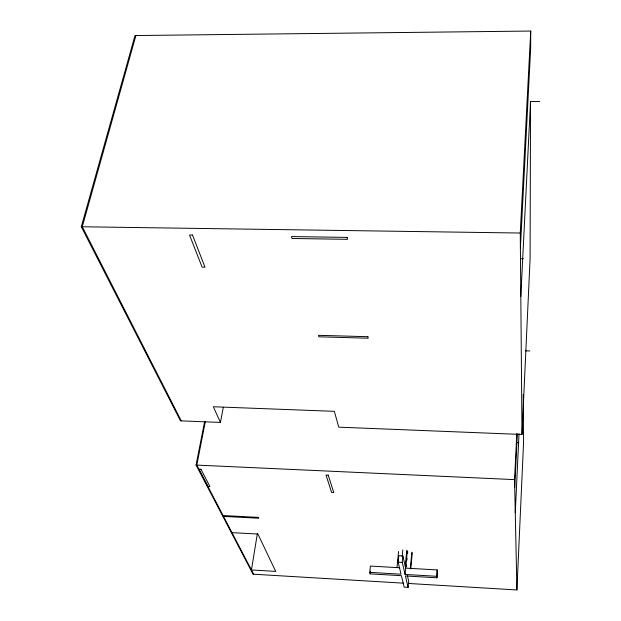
<?xml version="1.0" encoding="UTF-8"?>
<svg xmlns="http://www.w3.org/2000/svg" width="621" height="621" viewBox="0 0 621 621"><rect width="100%" height="100%" fill="white"/><g stroke="black" fill="none" stroke-linecap="round" stroke-linejoin="round"><path stroke-width="0.93" d="M539.703 101.549L530.536 101.572L530.086 258.895L521.997 434.483L338.779 427.163L334.331 411.335L213.321 406.747L220.432 422.435L180.501 420.844L81.297 226.75L135.021 35.552L530.73 31.05L530.683 47.646L520.398 248.051M408.509 583.468L516.905 589.95L523.55 442.897L523.239 394.397M515.275 512.744L519.024 433.683M516.905 589.95L514.568 479.629L516.819 433.318M514.731 487.345L517.309 434.095M520.809 296.458L530.536 101.572M521.997 434.483L520.266 233.03L530.73 31.05M369.728 572.368L370.17 573.866L401.414 575.706L404.17 587.148L408.09 587.381L405.42 575.939L436.943 577.794L437.2 569.931L405.668 568.106L402.882 555.958L398.791 555.733L398.154 562.168L401.05 574.208L369.728 572.368L370.419 566.065L399.8 567.765M436.943 577.794L437.2 569.931M408.09 587.381L408.665 581.163L407.438 575.822M410.349 568.378L411.847 552.209M410.768 568.937L412.266 552.806M436.687 576.296L405.071 574.441L407.291 550.998M406.289 566.771L406.468 564.877M406.918 560.134L407.097 558.232M407.547 553.49L407.725 551.595M405.071 574.441L402.261 562.409L402.882 555.958M405.265 566.329L406.802 550.128M402.167 556.579L402.812 549.911M396.998 567.602L398.589 551.464M398.208 560.592L398.395 558.698M370.17 573.866L370.473 571.173M257.358 533.649L251.435 569.969L275.708 571.405L257.901 534.044L231.982 532.639M220.432 422.435L223.288 407.329M403.666 583.181L253.05 574.184L196.073 465.059L204.666 421.38M205.365 421.411L196.795 465.09L253.647 574.215M135.906 35.544L82.275 226.758L181.27 420.875M81.297 226.75L520.266 233.03M520.398 258.724L523.309 258.778M525.537 350.834L529.829 350.958M516.773 442.618L518.706 442.695M196.073 465.059L514.568 479.629M398.154 562.168L402.261 562.409M192.533 235.056L189.545 235.01L202.104 267.146L204.992 267.209L192.533 235.056M347.108 237.408L291.474 236.562L291.994 238.472L347.512 239.326L347.108 237.408M367.896 336.706L318.488 335.317L318.899 336.815L368.214 338.204L367.896 336.706M200.956 469.259L198.813 469.158L207.825 486.453L209.914 486.553L200.956 469.259M328.214 475.143L325.994 475.042L331.614 492.461L333.772 492.562L328.214 475.143M258.359 517.386L222.986 515.539L223.42 516.385L258.747 518.232L258.359 517.386"/></g></svg>
